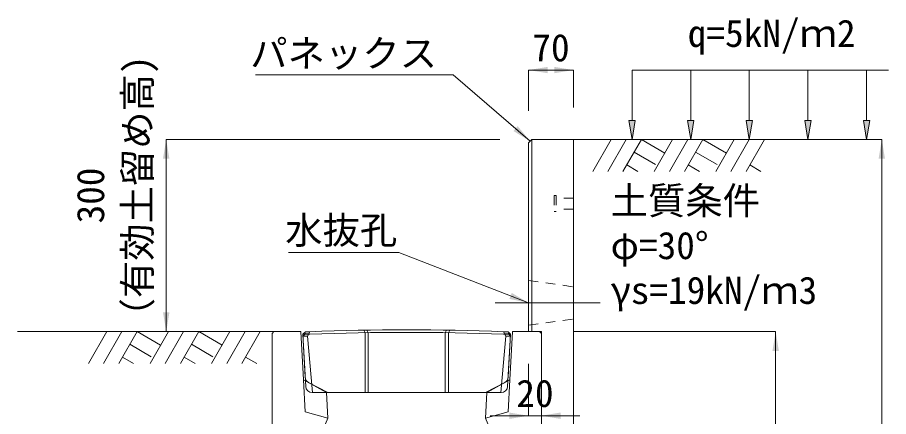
# Model space of a CAD drawing. Units: millimetres at full size. Extents: x 187207 to 255567, y 882048 to 905686.
# Drawn here: x 196552 to 197911, y 887238 to 887861 of the extents above; entities that cross this region are included whole.
import ezdxf
from ezdxf.enums import TextEntityAlignment as Align

# ---------------------------------------------------------------- set-up
doc = ezdxf.new("R2010")
doc.units = ezdxf.units.MM
doc.header["$LTSCALE"] = 20
for name, pattern in [('DASHED', [7.5, 6, -1.5]), ('USER1', [28.575, 19.05, -3.175, 3.175, -3.175]), ('USER2', [1.35, 0.75, -0.6])]:
    doc.linetypes.add(name, pattern=pattern)
for name, color, linetype, lineweight in [('0_2', 7, 'Continuous', 20), ('パネックス', 2, 'Continuous', 13), ('寸法線', 7, 'Continuous', 13), ('引出線', 4, 'Continuous', 13), ('箱型U字側溝', 2, 'Continuous', 9), ('ｲﾝｻｰﾄ', 3, 'USER2', 9), ('ﾊｯﾁﾝｸﾞ', 7, 'Continuous', 5)]:
    doc.layers.add(name, color=color, linetype=linetype, lineweight=lineweight)
doc.layers.add('文字', color=7, linetype='Continuous')
doc.styles.add('ＭＳ ゴシック', font='')
doc.styles.get('ＭＳ ゴシック').set_extended_font_data('MS Gothic')

# ---------------------------------------------------------------- blocks, each defined once
blk = doc.blocks.new('filled_arrow')
at = {"color": 0, "linetype": 'Continuous', "lineweight": -2}
blk.add_solid([(7.5, 1.25), (0, 0), (7.5, -1.25)], dxfattribs=at)

msp = doc.modelspace()

# ---------------------------------------------------------------- hatches: boundary and pattern name
at = {"layer": '寸法線'}
for points in [[(197515.79, 887700.37), (197510.79, 887670.37), (197505.79, 887700.37)], [(197607.2, 887700.37), (197602.2, 887670.37), (197597.2, 887700.37)], [(197698.61, 887700.37), (197693.61, 887670.37), (197688.61, 887700.37)], [(197790.03, 887700.37), (197785.03, 887670.37), (197780.03, 887700.37)], [(197881.44, 887700.37), (197876.44, 887670.37), (197871.44, 887700.37)]]:
    msp.add_hatch(color=256, dxfattribs=at).paths.add_polyline_path(points)

# ---------------------------------------------------------------- linework, layer by layer
at = {"layer": '0_2'}
for p, q in [((197419.37, 887670.37), (197819.37, 887670.37)), ((196952.37, 887370.37), (196552.37, 887370.37))]:
    msp.add_line(p, q, dxfattribs=at)
at = {"layer": 'パネックス'}
for p, q in [((197349.37, 887665.37), (197354.37, 887670.37)), ((197349.37, 887370.37), (197349.37, 887665.37)), ((197354.37, 887670.37), (197419.37, 887670.37)), ((197419.37, 887670.37), (197419.37, 886490.37)), ((197369.37, 887370.37), (197349.37, 887370.37)), ((197369.37, 886490.37), (197369.37, 887370.37))]:
    msp.add_line(p, q, dxfattribs=at)
at = {"layer": 'パネックス', "lineweight": 5}
msp.add_line((197354.37, 887670.37), (197354.37, 887370.37), dxfattribs=at)
at = {"layer": 'パネックス', "linetype": 'USER2', "lineweight": 9}
for p, q in [((197349.37, 887450.37), (197419.37, 887440.37)), ((197349.37, 887380.37), (197419.37, 887390.37))]:
    msp.add_line(p, q, dxfattribs=at)
at = {"layer": '寸法線'}
for p, q in [((197349.37, 887778.92), (197419.37, 887778.92)), ((197349.37, 887715.37), (197349.37, 887778.92)), ((197419.37, 887720.37), (197419.37, 887778.92)), ((196784.37, 887370.37), (196784.37, 887670.37)), ((197304.37, 887670.37), (196784.37, 887670.37)), ((197469.37, 887670.37), (197900.22, 887670.37)), ((197900.22, 886490.37), (197900.22, 887670.37)), ((196902.37, 887370.37), (196784.37, 887370.37)), ((197419.37, 887370.37), (197734.7, 887370.37)), ((197734.7, 887370.37), (197734.7, 886490.37)), ((197349.37, 887320.37), (197349.37, 887239.07)), ((197369.37, 887320.37), (197369.37, 887239.07)), ((197429.37, 887239.07), (197289.37, 887239.07))]:
    msp.add_line(p, q, dxfattribs=at)
at = {"layer": '寸法線', "lineweight": 9}
for p, q in [((197910.79, 887778.92), (197510.79, 887778.92)), ((197510.79, 887700.37), (197510.79, 887778.92)), ((197602.2, 887700.37), (197602.2, 887778.92)), ((197693.61, 887700.37), (197693.61, 887778.92)), ((197785.03, 887700.37), (197785.03, 887778.92)), ((197876.44, 887700.37), (197876.44, 887778.92))]:
    msp.add_line(p, q, dxfattribs=at)
at = {"layer": '寸法線', "linetype": 'USER1'}
msp.add_line((197297.52, 887415.37), (197461.23, 887415.37), dxfattribs=at)
at = {"layer": '寸法線', "lineweight": 9}
for points in [[(197515.79, 887700.37), (197510.79, 887670.37), (197505.79, 887700.37)], [(197607.2, 887700.37), (197602.2, 887670.37), (197597.2, 887700.37)], [(197698.61, 887700.37), (197693.61, 887670.37), (197688.61, 887700.37)], [(197790.03, 887700.37), (197785.03, 887670.37), (197780.03, 887700.37)], [(197881.44, 887700.37), (197876.44, 887670.37), (197871.44, 887700.37)]]:
    msp.add_lwpolyline(points, close=True, dxfattribs=at)
at = {"layer": '引出線'}
for points in [[(197351.87, 887667.87), (197231.66, 887771.33), (196923.41, 887771.33)], [(197349.37, 887415.37), (197146.91, 887493.82), (196975.17, 887493.82)]]:
    msp.add_lwpolyline(points, dxfattribs=at)
at = {"layer": '箱型U字側溝'}
for p, q in [((196997.58, 887366.23), (197008.44, 887366.23)), ((197310.28, 887366.23), (197321.15, 887366.23))]:
    msp.add_line(p, q, dxfattribs=at)
at = {"layer": '箱型U字側溝', "lineweight": 18}
msp.add_line((197011.91, 887275.23), (197306.81, 887275.23), dxfattribs=at)
at = {"layer": '箱型U字側溝', "lineweight": 13}
msp.add_lwpolyline([(197032.36, 886623.27), (197009.37, 887170.37), (197036.37, 887235.37), (197034.37, 887275.37), (196998.37, 887295.37), (196994.37, 887370.37), (196952.37, 887370.37), (196949.37, 887367.37), (196949.37, 886510.37), (196969.37, 886490.37), (197349.37, 886490.37), (197369.37, 886510.37), (197369.37, 887367.37), (197366.37, 887370.37), (197324.37, 887370.37), (197320.37, 887295.37), (197284.37, 887275.37), (197282.37, 887235.37), (197309.37, 887170.37), (197286.39, 886623.27)], dxfattribs=at)
at = {"layer": '箱型U字側溝', "lineweight": 18}
for points in [[(197001.15, 887299.19), (196997.58, 887366.23), (197001.36, 887370.23)], [(197008.36, 887370.23), (197001.36, 887370.23), (196997.58, 887366.23), (197001.92, 887284.69)], [(197316.8, 887284.69), (197321.15, 887366.23), (197317.36, 887370.23), (197310.36, 887370.23)], [(197317.36, 887370.23), (197321.15, 887366.23), (197317.57, 887299.19)], [(197312.24, 887290.87), (197282.46, 887275.23), (197036.27, 887275.23), (197006.49, 887290.87)]]:
    msp.add_lwpolyline(points, dxfattribs=at)
at = {"layer": '箱型U字側溝', "color": 5}
for points in [[(197001.36, 887367.32), (197006.74, 887367.23), (197004.58, 887363.23), (196997.73, 887363.34)], [(197317.36, 887367.32), (197311.98, 887367.23), (197314.15, 887363.23), (197320.99, 887363.34)]]:
    msp.add_lwpolyline(points, close=True, dxfattribs=at)
at = {"layer": '箱型U字側溝', "color": 5, "linetype": 'DASHED'}
for points in [[(197012.43, 887275.23), (197004.58, 887363.23), (197008.36, 887370.23)], [(197306.3, 887275.23), (197314.15, 887363.23), (197310.36, 887370.23)]]:
    msp.add_lwpolyline(points, dxfattribs=at)
at = {"layer": '箱型U字側溝'}
for points in [[(197092.3, 887372.64), (197094.36, 887368.67), (197094.36, 887275.23)], [(197099.36, 887275.23), (197099.36, 887368.75), (197097.3, 887372.72)], [(197219.36, 887275.23), (197219.36, 887368.75), (197221.42, 887372.72)], [(197224.36, 887275.23), (197224.36, 887368.67), (197226.42, 887372.64)]]:
    msp.add_lwpolyline(points, dxfattribs=at)
at = {"layer": '箱型U字側溝', "linetype": 'DASHED', "lineweight": 13}
for points in [[(197036.37, 887235.37), (197001.04, 887245.37), (196998.37, 887295.37)], [(197282.37, 887235.37), (197317.71, 887245.37), (197320.37, 887295.37)]]:
    msp.add_lwpolyline(points, dxfattribs=at)
at = {"layer": '箱型U字側溝', "lineweight": 18}
for centre, radius, start, end in [((197159.36, 883571.56), 3801.67, 87.72365, 92.27635), ((197011.14, 887299.72), 10, 183.05288, 242.29297), ((197307.59, 887299.72), 10, 297.70703, 356.94712), ((197011.91, 887285.23), 10, 183.05288, 270), ((197306.81, 887285.23), 10, 270, 356.94712)]:
    msp.add_arc(centre, radius, start, end, dxfattribs=at)
at = {"layer": '箱型U字側溝'}
msp.add_arc((197159.36, 883571.56), 3797.67, 87.72245, 92.27755, dxfattribs=at)
at = {"layer": 'ｲﾝｻｰﾄ'}
for p, q in [((197392.37, 887582.87), (197389.37, 887582.87)), ((197389.37, 887582.87), (197389.37, 887557.87)), ((197392.37, 887582.87), (197392.37, 887557.87)), ((197419.37, 887578.87), (197392.37, 887578.87)), ((197419.37, 887578.87), (197419.37, 887561.87)), ((197392.37, 887557.87), (197389.37, 887557.87)), ((197419.37, 887561.87), (197392.37, 887561.87))]:
    msp.add_line(p, q, dxfattribs=at)
at = {"layer": 'ﾊｯﾁﾝｸﾞ', "lineweight": 9}
for p, q in [((197478.02, 887670.36), (197449.37, 887620.74)), ((197501.64, 887670.36), (197472.99, 887620.74)), ((197525.27, 887670.36), (197496.62, 887620.74)), ((197525.27, 887670.36), (197561.83, 887649.25)), ((197574.02, 887670.36), (197545.37, 887620.74)), ((197597.64, 887670.36), (197568.99, 887620.74)), ((197621.27, 887670.36), (197592.62, 887620.74)), ((197621.27, 887670.36), (197657.83, 887649.25)), ((197670.02, 887670.36), (197641.37, 887620.74)), ((197693.64, 887670.36), (197664.99, 887620.74)), ((197717.26, 887670.36), (197688.62, 887620.74)), ((197513.84, 887650.58), (197547.26, 887631.29)), ((197609.84, 887650.58), (197643.26, 887631.29)), ((197502.42, 887630.79), (197519.84, 887620.74)), ((197598.42, 887630.79), (197615.84, 887620.74)), ((197694.42, 887630.79), (197711.83, 887620.74)), ((196691.81, 887370.37), (196663.17, 887320.75)), ((196715.44, 887370.37), (196686.79, 887320.75)), ((196739.06, 887370.37), (196710.41, 887320.75)), ((196739.06, 887370.37), (196775.63, 887349.26)), ((196787.81, 887370.37), (196759.17, 887320.75)), ((196811.44, 887370.37), (196782.79, 887320.75)), ((196835.06, 887370.37), (196806.41, 887320.75)), ((196835.06, 887370.37), (196871.62, 887349.26)), ((196883.81, 887370.37), (196855.16, 887320.75)), ((196907.43, 887370.37), (196878.79, 887320.75)), ((196931.06, 887370.37), (196902.41, 887320.75)), ((196727.64, 887350.59), (196761.05, 887331.3)), ((196823.63, 887350.59), (196857.05, 887331.3)), ((196716.21, 887330.8), (196733.63, 887320.75)), ((196812.21, 887330.8), (196829.63, 887320.75)), ((196908.21, 887330.8), (196925.63, 887320.75))]:
    msp.add_line(p, q, dxfattribs=at)

# ---------------------------------------------------------------- block references
at = {"layer": '寸法線', "xscale": 4, "yscale": 4}
for p in [(197349.37, 887778.92), (197369.37, 887239.07)]:
    msp.add_blockref('filled_arrow', p, dxfattribs=at)
for p, rotation in [((197419.37, 887778.92), 180), ((196784.37, 887670.37), 270), ((197900.22, 887670.37), 270), ((196784.37, 887370.37), 90), ((197734.7, 887370.37), 270), ((197349.37, 887239.07), 180)]:
    msp.add_blockref('filled_arrow', p, dxfattribs=dict(at, rotation=rotation))
at = {"layer": '引出線', "xscale": 4, "yscale": 4}
for p, rotation in [((197351.87, 887667.87), 139.3), ((197349.37, 887415.37), 158.8)]:
    msp.add_blockref('filled_arrow', p, dxfattribs=dict(at, rotation=rotation))

# ---------------------------------------------------------------- texts
at = {"layer": '寸法線', "style": 'ＭＳ ゴシック'}
for s, p in [('70', (197384.37, 887813.92)), ('20', (197359.37, 887274.07))]:
    msp.add_text(s, height=42.72, dxfattribs=at).set_placement(p, align=Align.MIDDLE_CENTER)
for s, p in [('（有効土留め高)', (196773.58, 887364.62)), ('300', (196700.45, 887539.44))]:
    msp.add_text(s, height=42.72, rotation=90, dxfattribs=at).set_placement(p, align=Align.BOTTOM_LEFT)
for s, p in [('土質条件', (197477.34, 887596.38)), ('φ=30°', (197477.34, 887526.38)), ('γs=19kN/ｍ3', (197477.34, 887456.38))]:
    msp.add_text(s, height=42.72, dxfattribs=at).set_placement(p, align=Align.TOP_LEFT)
at = {"layer": '引出線', "style": 'ＭＳ ゴシック'}
for s, p in [('パネックス', (197206.66, 887826.47)), ('水抜孔', (197144.66, 887550.1))]:
    msp.add_text(s, height=42.72, dxfattribs=at).set_placement(p, align=Align.TOP_RIGHT)
at = {"layer": '文字', "style": 'ＭＳ ゴシック'}
msp.add_text('q=5kN/ｍ2', height=42.72, dxfattribs=at).set_placement((197597.67, 887802.19), align=Align.BOTTOM_LEFT)

doc.saveas('drawing.dxf')
